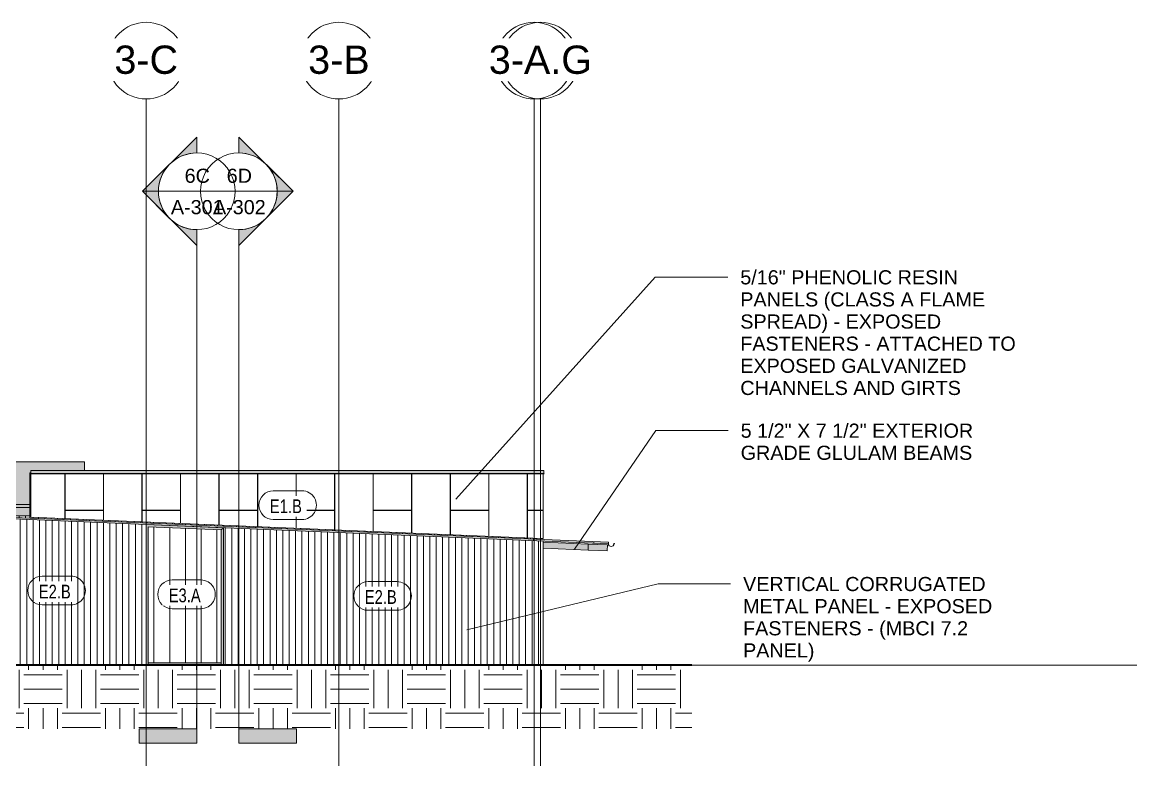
# Model space of a CAD drawing. Header units: inches. Extents: x 20273 to 40520, y -355 to 835.
# Drawn here: x 39124 to 40520, y -126 to 805 of the extents above; entities that cross this region are included whole.
import ezdxf

# ---------------------------------------------------------------- set-up
doc = ezdxf.new("R2010")
doc.units = ezdxf.units.IN
doc.header["$MEASUREMENT"] = 0
doc.linetypes.add('Grid Line 1_2_', pattern=[0.8749999999999999, 0.4999999999999999, -0.125, 0.125, -0.125])
for name, color, linetype, lineweight in [('A-ANNO-KEYN', 231, 'Continuous', 9), ('A-FLOR-LEVL', 51, 'Continuous', 9), ('A-GLAZ-CWMG', 51, 'Continuous', 13), ('A-ROOF', 132, 'Continuous', 13), ('A-ROOF-OTLN', 132, 'Continuous', 9), ('A-WALL', 113, 'Continuous', 13), ('A-WALL-IDEN', 211, 'Continuous', 9), ('A-WALL-PATT', 111, 'Continuous', 13), ('C-TOPO', 7, 'Continuous', 13), ('G-ANNO-SYMB', 111, 'Continuous', 9), ('M-EQPM', 50, 'Continuous', 13), ('S-BEAM', 12, 'Continuous', 13), ('S-COLS', 52, 'Continuous', 13), ('S-GRID', 1, 'Continuous', 9), ('S-GRID-IDEN', 1, 'Continuous', 9)]:
    doc.layers.add(name, color=color, linetype=linetype, lineweight=lineweight)
doc.styles.add('Arial_1', font='arial.ttf', dxfattribs={"height": 35.40718562874248})
doc.styles.add('Arial_2', font='arial.ttf', dxfattribs={"height": 17.70359281437124})
doc.styles.add('Century Gothic', font='GOTHIC.TTF', dxfattribs={"width": 0.8, "height": 17.24534161490682})
pattern_1 = [(0, (-86297.685, 0), (48, 48), [48, -48]), (0, (-86297.685, 18), (48, 48), [48, -48]), (0, (-86297.685, 36), (48, 48), [48, -48]), (90, (-86291.685, 42), (-48, 48), [48, -48]), (90, (-86273.685, 42), (-48, 48), [48, -48]), (90, (-86255.685, 42), (-48, 48), [48, -48])]
pattern_2 = [(0, (-83908.045, 145.625), (-193, 193), [48, -145]), (90, (-83908.045, 145.625), (-193, 1.181784161177196e-14), [96, -97]), (180, (-83860.045, 241.625), (-193, 193), [48, -145]), (90, (-83860.045, 145.625), (-193, 1.181784161177196e-14), [96, -97]), (180, (-83860.045, 242.125), (-193, 193), [48, -145]), (90, (-83860.045, 242.125), (-193, 1.181784161177196e-14), [96, -97]), (0, (-83908.045, 338.125), (-193, 193), [48, -145]), (90, (-83908.045, 242.125), (-193, 1.181784161177196e-14), [96, -97]), (0, (-83859.795, 193.375), (-193, 193), [48, -145]), (90, (-83859.795, 145.25), (-193, 1.181784161177196e-14), [48.125, -144.875]), (90, (-83811.795, 145.25), (-193, 1.181784161177196e-14), [48.125, -144.875]), (0, (-83859.795, 289.875), (-193, 193), [48, -145]), (90, (-83859.795, 193.875), (-193, 1.181784161177196e-14), [96, -97]), (180, (-83811.795, 193.875), (-193, 193), [48, -145]), (90, (-83811.795, 193.875), (-193, 1.181784161177196e-14), [96, -97]), (90, (-83859.795, 290.375), (-193, 1.181784161177196e-14), [48, -145]), (180, (-83811.795, 290.375), (-193, 193), [48, -145]), (90, (-83811.795, 290.375), (-193, 1.181784161177196e-14), [48, -145]), (0, (-83811.545, 145.625), (-193, 193), [48, -145]), (90, (-83811.545, 145.625), (-193, 1.181784161177196e-14), [96, -97]), (180, (-83763.545, 241.625), (-193, 193), [48, -145]), (90, (-83763.545, 145.625), (-193, 1.181784161177196e-14), [96, -97]), (180, (-83763.545, 242.125), (-193, 193), [48, -145]), (90, (-83763.545, 242.125), (-193, 1.181784161177196e-14), [96, -97]), (0, (-83811.545, 338.125), (-193, 193), [48, -145]), (90, (-83811.545, 242.125), (-193, 1.181784161177196e-14), [96, -97]), (0, (-83763.295, 193.375), (-193, 193), [48, -145]), (90, (-83763.295, 145.25), (-193, 1.181784161177196e-14), [48.125, -144.875]), (90, (-83715.295, 145.25), (-193, 1.181784161177196e-14), [48.125, -144.875]), (0, (-83763.295, 289.875), (-193, 193), [48, -145]), (90, (-83763.295, 193.875), (-193, 1.181784161177196e-14), [96, -97]), (180, (-83715.295, 193.875), (-193, 193), [48, -145]), (90, (-83715.295, 193.875), (-193, 1.181784161177196e-14), [96, -97]), (90, (-83763.295, 290.375), (-193, 1.181784161177196e-14), [48, -145]), (180, (-83715.295, 290.375), (-193, 193), [48, -145]), (90, (-83715.295, 290.375), (-193, 1.181784161177196e-14), [48, -145])]

# ---------------------------------------------------------------- blocks, each defined once
blk = doc.blocks.new('Girt_C - 8_D-1785278-Elevation - North')
at = {"layer": 'S-BEAM'}
blk.add_line((-22068.95273509508, 241.2968750001022), (-22069.31260050438, 241.2968750001023), dxfattribs=at)
blk = doc.blocks.new('Carrier_48TC_Standard_Efficiency_Gas_Heat_Electric_Cooling_Packaged_Rooftop_Unit_3_to_15_nominal_tons - 15 ton 48TC__16-873539-Elevation - North')
at = {"layer": 'M-EQPM'}
for points in [[(-22714.23930365696, 197.3271443437846), (-22700.76521643587, 197.3271443437846), (-22700.67859344167, 240.8263715670165), (-22699.7652253537, 240.8263715670165), (-22699.7652253537, 243.5000000000038), (-22632.51522535351, 243.5000000000038), (-22632.51522535351, 254.7021443437847), (-22748.39022535351, 254.7021443437847), (-22748.39022535351, 197.3271443437846)], [(-22632.39022535351, 243.5000000000038), (-22632.39022535351, 249.5771443437835), (-22632.51522535351, 249.5771443437835), (-22632.51522535351, 243.5000000000038)], [(-22700.76521643587, 187.0771443437844), (-22700.76521643587, 201.0771443437846), (-22748.39022535351, 201.0771443437846), (-22748.39022535351, 187.0771443437844), (-22705.46611615696, 187.0771443437844)]]:
    blk.add_hatch(color=256, dxfattribs=at).paths.add_polyline_path(points, flags=0)
for p, q in [((-22748.39022535351, 254.7021443437843), (-22632.51522535351, 254.7021443437843)), ((-22748.39022535351, 197.3271443437841), (-22748.39022535351, 254.7021443437843)), ((-22632.51522535351, 243.5000000000037), (-22632.51522535351, 254.7021443437843)), ((-22632.51522535351, 249.5771443437829), (-22632.39022535351, 249.5771443437829)), ((-22632.39022535351, 249.5771443437829), (-22632.39022535351, 243.5000000000034)), ((-22748.39022535351, 201.0771443437844), (-22700.76521643587, 201.0771443437844)), ((-22748.39022535351, 187.0771443437844), (-22748.39022535351, 201.0771443437844)), ((-22700.76521643587, 197.3271443437841), (-22748.39022535351, 197.3271443437841)), ((-22700.76521643587, 187.0771443437844), (-22748.39022535351, 187.0771443437844))]:
    blk.add_line(p, q, dxfattribs=at)
blk = doc.blocks.new('Dimension Lumber - 5_5 x 7_5 Glulam-1777808-Elevation - North')
at = {"layer": 'S-BEAM'}
blk.add_hatch(color=256, dxfattribs=at).paths.add_polyline_path([(-21977.99379625853, 143.0147321211424), (-21977.68156717319, 150.5082301693351), (-22001.68185632347, 151.5082422172634), (-22001.99408540884, 144.0147441690711), (-22001.68185632347, 144.0017346238483)], flags=0)
for p, q in [((-22001.99408540881, 144.0147441690706), (-21977.99379625853, 143.0147321211422)), ((-22001.68185632347, 151.5082422172632), (-21977.68156717319, 150.5082301693349)), ((-21977.68156717319, 150.5082301693349), (-21977.99379625853, 143.0147321211422))]:
    blk.add_line(p, q, dxfattribs=at)
blk = doc.blocks.new('Dimension Lumber - 5_5 x 7_5 Glulam-1777807-Elevation - North')
at = {"layer": 'S-BEAM'}
blk.add_hatch(color=256, dxfattribs=at).paths.add_polyline_path([(-22001.99408540881, 144.0147441690721), (-22001.68185632348, 151.5082422172648), (-22058.3277253539, 153.8684867601987), (-22058.3277253539, 146.3619791667835)], flags=0)
for p, q in [((-22058.3277253539, 153.8684867601978), (-22001.68185632348, 151.5082422172639)), ((-22058.3277253539, 146.3619791667826), (-22001.99408540882, 144.0147441690713)), ((-22001.68185632348, 151.5082422172639), (-22001.99408540882, 144.0147441690713))]:
    blk.add_line(p, q, dxfattribs=at)
blk = doc.blocks.new('Rectangular Mullion - Profile_Polycarbonate_Lower-1778976-Elevation - North')
at = {"layer": 'A-GLAZ-CWMG'}
blk.add_hatch(color=256, dxfattribs=at).paths.add_polyline_path([(-22552.51522535357, 0), (-22461.26522535357, 0), (-22461.26522535357, 2.749999999999545), (-22552.51522535357, 2.749999999999545)], flags=0)
for p, q in [((-22552.51522535357, -4.161115896295013e-16), (-22552.51522535357, 2.75)), ((-22552.51522535357, 2.75), (-22461.26522535357, 2.75)), ((-22461.26522535357, 2.75), (-22461.26522535357, -3.330669073875469e-16))]:
    blk.add_line(p, q, dxfattribs=at)
blk = doc.blocks.new('Rectangular Mullion - Profile_Polycarbonate_Upper and left-1784082-Elevation - North')
at = {"layer": 'A-GLAZ-CWMG'}
blk.add_hatch(color=256, dxfattribs=at).paths.add_polyline_path([(-22552.51522535357, 0), (-22552.51522535357, 173.2085479946245), (-22555.26522535357, 176.0755174455432), (-22555.26522535357, 0)], flags=0)
for p, q in [((-22555.26522535358, 176.0755174455432), (-22555.26522535358, 0)), ((-22552.51522535357, 173.2085479946243), (-22552.51522535357, 0))]:
    blk.add_line(p, q, dxfattribs=at)
blk = doc.blocks.new('Rectangular Mullion - Profile_Polycarbonate_right-1784083-Elevation - North')
at = {"layer": 'A-GLAZ-CWMG'}
blk.add_hatch(color=256, dxfattribs=at).paths.add_polyline_path([(-22458.51522535357, 1.70530256582424e-13), (-22458.51522535357, 172.0442674455414), (-22461.26522535357, 169.4064646612893), (-22461.26522535357, 1.70530256582424e-13)], flags=0)
for p, q in [((-22458.51522535357, 172.0442674455414), (-22461.26522535357, 169.4064646612891)), ((-22461.26522535357, 0), (-22461.26522535357, 169.4064646612891)), ((-22458.51522535357, 0), (-22458.51522535357, 172.0442674455414))]:
    blk.add_line(p, q, dxfattribs=at)
blk = doc.blocks.new('Rectangular Mullion - Profile_Polycarbonate_Upper and left-1784084-Elevation - North')
at = {"layer": 'A-GLAZ-CWMG'}
blk.add_hatch(color=256, dxfattribs=at).paths.add_polyline_path([(-22461.26522535357, 169.4064646612902), (-22458.51522535357, 172.0442674455426), (-22555.26522535357, 176.0755174455423), (-22552.51522535357, 173.2085479946239)], flags=0)
for p, q in [((-22458.51522535357, 172.0442674455421), (-22555.26522535358, 176.0755174455425)), ((-22461.26522535357, 169.4064646612898), (-22552.51522535357, 173.2085479946235)), ((-22461.26522535357, 169.4064646612898), (-22458.51522535357, 172.0442674455421))]:
    blk.add_line(p, q, dxfattribs=at)
blk = doc.blocks.new('Section - 3_32_ x 3_8_-18514-Elevation - North')
at = {"layer": 'G-ANNO-SYMB'}
blk.add_hatch(color=256, dxfattribs=at).paths.add_polyline_path([(-22946.15560031373, -79.66080684492678), (-22874.15560031373, -79.66080684492744), (-22874.15560031373, -97.66080684492741), (-22946.15560031373, -97.66080684492675)], flags=0)
for p, q in [((-22946.15560031373, -79.66080684492678), (-22946.15560031373, -97.66080684492675)), ((-22874.15560031373, -79.66080684492744), (-22946.15560031373, -79.66080684492678)), ((-22874.15560031373, -97.66080684492741), (-22874.15560031373, -79.66080684492744)), ((-22946.15560031373, -97.66080684492675), (-22874.15560031373, -97.66080684492741))]:
    blk.add_line(p, q, dxfattribs=at)
blk = doc.blocks.new('Section - Section Head - Filled-1526-Elevation - North')
at = {"layer": 'G-ANNO-SYMB'}
h = blk.add_hatch(color=256, dxfattribs=at)
edge = h.paths.add_edge_path(flags=0)
edge.add_arc((-22874.15560031373, 593.1570754422743), 48.06247118192713, 89.99999999999989, 132.0783950246226, ccw=False)
edge.add_line((-22874.15560031373, 641.2195466242015), (-22874.15560031373, 661.0393264361826))
edge.add_line((-22874.15560031373, 661.0393264361826), (-22906.36451102701, 628.8304157229087))
h = blk.add_hatch(color=256, dxfattribs=at)
edge = h.paths.add_edge_path(flags=0)
edge.add_line((-22908.09672581069, 627.0982009392283), (-22942.03785130764, 593.1570754422743))
edge.add_line((-22942.03785130764, 593.1570754422743), (-22922.15560031373, 593.1570754422742))
edge.add_arc((-22874.15560031373, 593.1570754422736), 48.00000000000296, 135.0000000000001, 179.9999999999997, ccw=False)
h = blk.add_hatch(color=256, dxfattribs=at)
edge = h.paths.add_edge_path(flags=0)
edge.add_arc((-22874.15560031373, 593.157075442274), 47.99999999999965, 180, 224.9999999999983, ccw=False)
edge.add_line((-22922.15560031373, 593.1570754422743), (-22942.03785130764, 593.1570754422744))
edge.add_line((-22942.03785130764, 593.1570754422744), (-22908.09672581069, 559.21594994532))
h = blk.add_hatch(color=256, dxfattribs=at)
edge = h.paths.add_edge_path(flags=0)
edge.add_line((-22906.36451102701, 557.4837351616394), (-22874.15560031373, 525.2748244483653))
edge.add_line((-22874.15560031373, 525.2748244483653), (-22874.15560031373, 545.0946042603464))
edge.add_arc((-22874.15560031373, 593.1570754422738), 48.06247118192778, 227.9216049753765, 270, ccw=False)
for p, q in [((-22942.03785130764, 593.1570754422744), (-22874.15560031373, 661.0393264361825)), ((-22906.36451102701, 628.8304157229087), (-22874.15560031373, 661.0393264361826)), ((-22874.15560031373, 641.157075442274), (-22874.15560031373, 661.0393264361825)), ((-22874.15560031373, 661.0393264361826), (-22874.15560031373, 641.2195466242015)), ((-22942.03785130764, 593.1570754422743), (-22908.09672581069, 627.0982009392283)), ((-22942.03785130764, 593.1570754422744), (-22874.15560031373, 525.2748244483657)), ((-22922.15560031373, 593.1570754422742), (-22942.03785130764, 593.1570754422743)), ((-22908.09672581069, 559.21594994532), (-22942.03785130764, 593.1570754422744)), ((-22942.03785130764, 593.1570754422744), (-22922.15560031373, 593.1570754422743)), ((-22874.15560031373, 525.2748244483653), (-22906.36451102701, 557.4837351616394)), ((-22874.15560031373, 545.1570754422742), (-22874.15560031373, 525.2748244483657)), ((-22874.15560031373, 545.0946042603464), (-22874.15560031373, 525.2748244483653))]:
    blk.add_line(p, q, dxfattribs=at)
for centre, radius, start, end in [((-22874.15560031373, 593.157075442274), 47.99999999999977, 89.9999999999998, 269.9999999999994), ((-22874.15560031373, 593.1570754422743), 48.06247118192713, 89.99999999999953, 132.0783950246223), ((-22874.15560031373, 593.157075442274), 48, 269.9999999999996, 90), ((-22874.15560031373, 593.1570754422736), 48.00000000000296, 134.9999999999997, 179.9999999999993), ((-22874.15560031373, 593.157075442274), 47.99999999999965, 179.9999999999996, 224.9999999999979), ((-22874.15560031373, 593.1570754422738), 48.06247118192778, 227.9216049753762, 269.9999999999996)]:
    blk.add_arc(centre, radius, start, end, dxfattribs=at)
blk = doc.blocks.new('Grid - Grid Head - Circle-14747-Elevation - North')
at = {"layer": 'S-GRID-IDEN'}
blk.add_circle((-23085.89022535334, 756.7690798906833), 48, dxfattribs=at)
blk = doc.blocks.new('Wall Tag - 1_4_-1369832-Elevation - North')
at = {"layer": 'A-WALL-IDEN', "color": 153}
for p, q in [((-24541.4308711065, 259.212418069432), (-24505.4308711065, 259.2124180694319)), ((-24505.4308711065, 259.2124180694319), (-24541.4308711065, 259.212418069432)), ((-24541.4308711065, 223.212418069432), (-24505.4308711065, 223.2124180694319)), ((-24541.4308711065, 223.212418069432), (-24505.4308711065, 223.2124180694319))]:
    blk.add_line(p, q, dxfattribs=at)
for centre, radius, start, end in [((-24541.4308711065, 241.212418069432), 17.99999999999992, 89.99999999999986, 269.9999999999995), ((-24541.4308711065, 241.212418069432), 17.99999999999992, 89.99999999999986, 269.9999999999995), ((-24505.4308711065, 241.212418069432), 18, 269.9999999999996, 90), ((-24505.4308711065, 241.212418069432), 17.99999999999994, 269.9999999999996, 89.99999999999997)]:
    blk.add_arc(centre, radius, start, end, dxfattribs=at)

msp = doc.modelspace()

# ---------------------------------------------------------------- hatches: boundary and pattern name
at = {"layer": 'A-ROOF', "lineweight": 5}
for points in [[(39764.29592849629, 155.8723924455541), (39764.29592849629, 157.8741278037982), (39050.7959284965, 187.6032944704579), (39050.7959284965, 185.6015591122138), (39716.25427989843, 157.8741278037982)], [(39839.79592849709, 152.7265591121868), (39839.79592849709, 154.7282944704309), (39764.29592849629, 157.8741278037982), (39764.29592849629, 155.8723924455541)], [(39858.09059755508, 151.9642812347649), (39858.09059755508, 153.966016593009), (39839.79592849694, 154.7282944704309), (39839.79592849694, 152.7265591121868)]]:
    msp.add_hatch(color=256, dxfattribs=at).paths.add_polyline_path(points, flags=0)
at = {"layer": 'A-ROOF-OTLN'}
msp.add_hatch(color=256, dxfattribs=at).paths.add_polyline_path([(39861.59059755508, 148.4642812347647), (39862.49646421293, 148.5835408427529), (39863.34059755508, 148.9331923215195), (39864.06547128923, 149.4894075006116), (39864.62168646832, 150.2142812347645), (39864.97133794709, 151.0584145769062), (39864.91096758295, 151.0745907672249), (39864.56755988058, 150.2455312347647), (39864.0212771154, 149.5336016744361), (39863.30934755508, 148.9873189092559), (39862.48028802262, 148.643911206896), (39861.59059755508, 148.5267812347651), (39860.70090708754, 148.643911206896), (39859.87184755507, 148.9873189092559), (39859.15991799475, 149.5336016744361), (39858.61363522957, 150.2455312347647), (39858.2702275272, 151.0745907672249), (39858.20985716306, 151.0584145769062), (39858.55950864183, 150.2142812347645), (39859.11572382093, 149.4894075006116), (39859.84059755508, 148.9331923215195), (39860.68473089722, 148.5835408427529)], flags=0)
at = {"layer": 'A-WALL', "lineweight": 5}
for points in [[(39777.3584284965, 240.0000000000034), (39777.3584284965, 243.5000000000036), (39134.92092849647, 243.5000000000036), (39134.92092849647, 240.0000000000034), (39752.11635019321, 240.0000000000034)], [(39134.92092849647, 239.4999999999991), (39777.8584284965, 239.4999999999991), (39777.2959284965, 240.0000000000034), (39134.92092849647, 240.0000000000034)], [(39777.81423432268, 239.4558058261759), (39777.8584284965, 239.4999999999991), (39752.11635019321, 239.4558058261759)]]:
    msp.add_hatch(color=256, dxfattribs=at).paths.add_polyline_path(points, flags=0)
at = {"layer": 'A-WALL-PATT', "lineweight": 9}
h = msp.add_hatch(dxfattribs=at)
h.set_pattern_fill('FP_49', color=8, style=0, pattern_type=2)
h.set_pattern_definition([(270, (-84535.409, -153.667), (8, 4.898587196589413e-16), [])])
h.paths.add_polyline_path([(39776.04592849615, 157.3845444704598), (39776.04592849615, 158.4999999999997), (39773.29582008706, 158.4999999999997), (39137.92093741431, 184.973953444698), (39137.99322519321, 183.9700737747537), (39764.29592849629, 157.874127803788)], flags=0)
h.paths.add_polyline_path([(39133.92093741431, 184.1397524322085), (39133.92093741431, 187.0771443437843), (39086.29592849666, 187.0771443437843), (39086.29592849666, 239.4558058261848), (39055.79592849667, 239.4558058261848), (39055.85842849746, 239.1264999983398), (39056.04592849702, 238.9389999989134), (39055.79592849667, 238.9389999989134), (39055.79592849669, 192), (39054.4209284966, 192), (39054.4209284966, 187.4522528037798), (39129.22003769321, 184.3356232539208)], flags=0)
h = msp.add_hatch(dxfattribs=at)
h.set_pattern_fill('FP_44', color=8, style=0, pattern_type=2)
h.set_pattern_definition(pattern_2)
h.paths.add_polyline_path([(39773.5459284965, 158.4895788162732), (39773.5459284965, 239.4558058261759), (39134.92092849647, 239.4558058261759), (39134.92092849647, 185.0989538162741), (39764.29592849629, 158.8749954829486)], flags=0)
h = msp.add_hatch(dxfattribs=at)
h.set_pattern_fill('FP_44', color=8, style=0, pattern_type=2)
h.set_pattern_definition(pattern_2)
h.paths.add_polyline_path([(39773.5459284965, 158.4999999999997), (39776.3584284965, 158.4999999999997), (39776.3584284965, 239.4558058261759), (39773.5459284965, 239.4558058261759), (39773.5459284965, 159.5440171603277)], flags=0)
h = msp.add_hatch(dxfattribs=at)
h.set_pattern_fill('FP_45', color=8, style=0, pattern_type=2)
h.set_pattern_definition([(90, (-84398.076, 0), (-8, 4.898587196589413e-16), [])])
h.paths.add_polyline_path([(39120.44685019321, 0), (39279.42092849661, 0), (39279.42092849661, 176.0755174455425), (39050.7959284965, 185.6015591122138), (39050.7959284965, 0)], flags=0)
h = msp.add_hatch(dxfattribs=at)
h.set_pattern_fill('FP_51', color=8, style=0, pattern_type=2)
h.set_pattern_definition([(90, (-84293.201, 0), (-19.685, 1.205358612060782e-15), [])])
h.paths.add_polyline_path([(39282.17092849661, 2.749999999999545), (39373.42092849661, 2.749999999999545), (39373.42092849659, 169.4064646612898), (39282.17092849661, 173.2085479946238), (39282.17092849661, 76.44425874120724)], flags=0)
h = msp.add_hatch(dxfattribs=at)
h.set_pattern_fill('FP_41', color=8, style=0, pattern_type=2)
h.set_pattern_definition([(90, (-83901.451, 0), (-8, 4.898587196589413e-16), [])])
h.paths.add_polyline_path([(39376.17092849661, 0), (39776.35842849628, 0), (39776.35842849628, 155.3697882788876), (39376.17092849661, 172.0442674455419), (39376.17092849661, 76.44425874120724)], flags=0)
at = {"layer": 'C-TOPO', "lineweight": 9}
h = msp.add_hatch(dxfattribs=at)
h.set_pattern_fill('FP_37', color=8, style=0, pattern_type=2)
h.set_pattern_definition(pattern_1)
h.paths.add_polyline_path([(39851.45092849643, -79.79974125879333), (39851.45092849643, 0), (39023.45092849644, 0), (39023.45092849644, -79.79974125879333), (39828.40259672434, -79.79974125879333)], flags=0)
h = msp.add_hatch(dxfattribs=at)
h.set_pattern_fill('FP_37', color=8, style=0, pattern_type=2)
h.set_pattern_definition(pattern_1)
h.paths.add_polyline_path([(39903.35120217744, -79.79974125879333), (39923.45092849646, -79.79974125879333), (39923.45092849646, 0), (39851.45092849644, 0), (39851.45092849644, -79.79974125879333), (39893.22567813555, -79.79974125879333)], flags=0)
h = msp.add_hatch(dxfattribs=at)
h.set_pattern_fill('FP_37', color=8, style=0, pattern_type=2)
h.set_pattern_definition(pattern_1)
h.paths.add_polyline_path([(39962.67285019321, -79.79974125879333), (39962.67285019321, 0), (39923.45092849643, 0), (39923.45092849643, -79.79974125879333)], flags=0)
at = {"layer": 'S-COLS', "lineweight": 5}
msp.add_hatch(color=256, dxfattribs=at).paths.add_polyline_path([(39137.92093741431, 183.9730857655483), (39137.90372887382, 184.9746704672181), (39134.92092849647, 185.0989538162741), (39134.92092849647, 240.8263715670164), (39133.92093741431, 240.8263715670164), (39133.99139318197, 184.13681677523), (39137.9049728517, 183.9737509556576)], flags=0)

# ---------------------------------------------------------------- linework, layer by layer
at = {"layer": 'A-ANNO-KEYN', "color": 153}
for p, q in [((39667.21938148864, 207.5810650060957), (39916.89996513591, 485.8320636975848)), ((39916.89996513591, 485.8320636975848), (40007.57997810233, 485.8320636975848)), ((39815.54845913299, 145.3579226517173), (39917.38433994021, 293.8320637057435)), ((39917.38433994021, 293.8320637057435), (40008.06435310053, 293.832063697664)), ((39680.81624000778, 44.17067898045951), (39920.39996513602, 101.8320636976477)), ((39920.39996513602, 101.8320636976477), (40011.07997810244, 101.8320636976477))]:
    msp.add_line(p, q, dxfattribs=at)
at = {"layer": 'A-FLOR-LEVL', "linetype": 'Grid Line 1_2_'}
msp.add_line((34530.86140758377, 0), (40519.59800924073, 0), dxfattribs=at)
at = {"layer": 'A-ROOF'}
for p, q in [((39050.7959284965, 187.603294470458), (39858.09059755507, 153.9660165930087)), ((39858.09059755507, 151.9642812347646), (39279.42092849661, 176.0755174455424)), ((39764.29592849627, 155.8723924455544), (39764.29592849627, 157.8741278037985)), ((39839.79592849709, 154.728294470431), (39839.79592849709, 152.7265591121869)), ((39858.09059755507, 151.9642812347646), (39858.09059755507, 153.9660165930087))]:
    msp.add_line(p, q, dxfattribs=at)
at = {"layer": 'A-ROOF-OTLN'}
for p, q in [((39858.15309755507, 151.9642812347646), (39858.09059755507, 151.9642812347646)), ((39865.19097011502, 151.7673355934534), (39865.14633809446, 151.722703572898))]:
    msp.add_line(p, q, dxfattribs=at)
for centre, radius, start, end in [((39861.59059755507, 151.9642812347647), 3.499999999999986, 179.9999999999998, 359.9999999999994), ((39861.59059755507, 151.9642812347646), 3.4375, 180, 0), ((39865.33400191004, 151.9642812347646), 0.3059043549776158, 232.1590091758107, 180), ((39865.33400191004, 151.9642812347647), 0.2434043549728813, 234.0109671100541, 180)]:
    msp.add_arc(centre, radius, start, end, dxfattribs=at)
at = {"layer": 'A-WALL'}
for p, q in [((39134.92092849647, 243.5000000000036), (39134.92092849647, 185.0989538162741)), ((39134.92092849647, 243.5000000000036), (39777.3584284965, 243.5000000000036)), ((39777.3584284965, 240.0000000000033), (39134.92092849647, 240.0000000000033)), ((39134.92092849647, 239.4999999999992), (39777.8584284965, 239.4999999999992)), ((39134.92092849647, 239.4558058261762), (39777.81423432268, 239.4558058261762)), ((39776.3584284965, 239.4558058261761), (39776.3584284965, 158.5)), ((39777.3584284965, 240.0000000000033), (39777.3584284965, 243.5000000000036)), ((39777.8584284965, 239.4999999999992), (39777.3584284965, 240.0000000000033)), ((39777.81423432268, 239.4558058261762), (39777.8584284965, 239.4999999999992)), ((39279.42092849661, 176.0755174455424), (39050.7959284965, 185.6015591122139)), ((39134.92092849647, 185.0989538162741), (39773.5459284965, 158.4895788162731)), ((39279.42092849661, 0), (39279.42092849661, 176.0755174455424)), ((39376.17092849661, 172.0442674455419), (39376.17092849661, 0)), ((39773.5459284965, 158.5), (39776.3584284965, 158.5)), ((39773.5459284965, 158.4895788162731), (39773.5459284965, 158.5)), ((39776.04592849615, 157.3845444704602), (39776.04592849615, 158.4999999999999)), ((39776.35842849627, 0), (39776.35842849627, 155.3697882788876))]:
    msp.add_line(p, q, dxfattribs=at)
at = {"layer": 'C-TOPO', "lineweight": 35}
for p, q in [((39517.87509571388, 0), (39048.56381022083, 0)), ((39544.08613528483, 0), (39517.87509571388, 0)), ((39782.65038095629, 0), (39544.08613528483, 0)), ((39851.45092849643, 0), (39782.65038095629, 0)), ((39893.22567813555, 0), (39851.45092849643, 0)), ((39923.45092849645, 0), (39893.22567813555, 0)), ((39962.67285019321, 0), (39923.45092849643, 0))]:
    msp.add_line(p, q, dxfattribs=at)
at = {"layer": 'C-TOPO'}
for p, q in [((39517.87511869204, 0), (39048.56408353579, 0)), ((39544.08703275454, 0), (39517.87511869204, 0)), ((39782.65148587954, 0), (39544.08703275454, 0)), ((39851.45080228579, 0), (39782.65148587954, 0)), ((39893.22521634829, 0), (39851.45080228579, 0)), ((39923.45080228579, 0), (39893.22521634829, 0)), ((39923.45080228579, 0), (39962.67285019321, 0))]:
    msp.add_line(p, q, dxfattribs=at)
at = {"layer": 'G-ANNO-SYMB'}
for p, q in [((39294.83215303089, 593.157075442274), (39390.83215303089, 593.157075442274)), ((39347.51253443635, 593.157075442274), (39443.51253443635, 593.157075442274)), ((39342.83215303087, 545.1570754422745), (39342.83215303087, -79.66080684492748)), ((39395.51253443634, 545.1570754422745), (39395.51253443634, -79.66080684492748))]:
    msp.add_line(p, q, dxfattribs=at)
at = {"layer": 'S-COLS'}
for p, q in [((39133.92093741431, 240.8263715670164), (39133.92093741431, 184.1397524322153)), ((39134.90128462558, 240.826371567016), (39133.92093741431, 240.826371567016)), ((39137.92093741431, 183.973085765549), (39137.92093741431, 184.9740023993174))]:
    msp.add_line(p, q, dxfattribs=at)
at = {"layer": 'S-GRID', "linetype": 'Grid Line 1_2_'}
for p, q in [((39279.54592849682, -125.9202757096818), (39279.54592849682, 708.7690798906838)), ((39520.79592849682, -125.9202757096818), (39520.79592849682, 708.7690798906838)), ((39765.04592849674, -125.9202757096818), (39765.04592849674, 708.7690798906838)), ((39773.04592849674, -125.9202757096818), (39773.04592849674, 708.7690798906838))]:
    msp.add_line(p, q, dxfattribs=at)

# ---------------------------------------------------------------- block references
at = {"layer": 'A-GLAZ-CWMG'}
for name in ['Rectangular Mullion - Profile_Polycarbonate_Upper and left-1784082-Elevation - North', 'Rectangular Mullion - Profile_Polycarbonate_Upper and left-1784084-Elevation - North', 'Rectangular Mullion - Profile_Polycarbonate_right-1784083-Elevation - North', 'Rectangular Mullion - Profile_Polycarbonate_Lower-1778976-Elevation - North']:
    msp.add_blockref(name, (61834.68615385018, 0), dxfattribs=at)
at = {"layer": 'A-WALL-IDEN', "color": 153}
for p in [(63980.0767788501, -40.96940708105533), (63690.74865385016, -147.8242204439949), (63853.43615385021, -152.5872412773306), (64098.88927885005, -154.6028662773308)]:
    msp.add_blockref('Wall Tag - 1_4_-1369832-Elevation - North', p, dxfattribs=at)
at = {"layer": 'G-ANNO-SYMB'}
for name in ['Section - Section Head - Filled-1526-Elevation - North', 'Section - 3_32_ x 3_8_-18514-Elevation - North']:
    msp.add_blockref(name, (62216.98775334464, 0), dxfattribs=at)
at = {"layer": 'G-ANNO-SYMB', "extrusion": (0, 0, -1)}
for name in ['Section - Section Head - Filled-1526-Elevation - North', 'Section - 3_32_ x 3_8_-18514-Elevation - North']:
    msp.add_blockref(name, (-16521.3569341226, 0), dxfattribs=at)
at = {"layer": 'M-EQPM'}
msp.add_blockref('Carrier_48TC_Standard_Efficiency_Gas_Heat_Electric_Cooling_Packaged_Rooftop_Unit_3_to_15_nominal_tons - 15 ton 48TC__16-873539-Elevation - North', (61834.68615385018, 0), dxfattribs=at)
at = {"layer": 'S-BEAM'}
for name in ['Girt_C - 8_D-1785278-Elevation - North', 'Dimension Lumber - 5_5 x 7_5 Glulam-1777807-Elevation - North', 'Dimension Lumber - 5_5 x 7_5 Glulam-1777808-Elevation - North']:
    msp.add_blockref(name, (61834.68615385018, 0), dxfattribs=at)
at = {"layer": 'S-GRID-IDEN'}
for p in [(62365.43615385019, 0), (62606.68615385019, 0), (62850.93615385011, 0)]:
    msp.add_blockref('Grid - Grid Head - Circle-14747-Elevation - North', p, dxfattribs=at)

# ---------------------------------------------------------------- texts
at = {"layer": 'A-ANNO-KEYN', "char_height": 17.70359281437124, "attachment_point": 1, "line_spacing_factor": 0.9385317878468563, "style": 'Arial_2', "bg_fill": 3, "box_fill_scale": 1.25, "bg_fill_color": 0, "bg_fill_transparency": 0}
for s, insert, width in [('5/16" PHENOLIC RESIN\\PPANELS (CLASS A FLAME\\PSPREAD) - EXPOSED\\PFASTENERS - ATTACHED TO\\PEXPOSED GALVANIZED\\PCHANNELS AND GIRTS', (40023.2865313099, 494.374214939466), 409.9679999999995), ('5 1/2" X 7 1/2" EXTERIOR\\PGRADE GLULAM BEAMS', (40023.77090630811, 302.3742149395452), 346.6799999999996)]:
    msp.add_mtext(s, dxfattribs=dict(at, insert=insert, width=width))
at = {"layer": 'G-ANNO-SYMB', "char_height": 17.70359281437124, "attachment_point": 2, "line_spacing_factor": 0.9385317878468563, "style": 'Arial_2'}
for s, insert, width in [('6C', (39343.44689299277, 621.4953245809787), 37.58399999999996), ('6D', (39396.12727439823, 621.4953245809786), 37.58399999999996), ('A-301', (39343.44689299276, 582.2228362023131), 78.62399999999991), ('A-302', (39396.12727439823, 582.222836202313), 78.62399999999991)]:
    msp.add_mtext(s, dxfattribs=dict(at, insert=insert, width=width))
at = {"layer": 'S-GRID-IDEN', "insert": (39053.28670119477, 775.6428168005488), "char_height": 35.40718562874248, "width": 180.1439999999998, "attachment_point": 2, "line_spacing_factor": 0.9385317878468563, "style": 'Arial_1', "bg_fill": 3, "box_fill_scale": 1.25, "bg_fill_color": 0, "bg_fill_transparency": 0}
msp.add_mtext('1-13.G', dxfattribs=at)

# ---------------------------------------------------------------- next in the draw order: texts
at = {"layer": 'A-ANNO-KEYN', "insert": (40026.78653131001, 110.3742149395289), "char_height": 17.70359281437124, "width": 371.3039999999996, "attachment_point": 1, "line_spacing_factor": 0.9385317878468563, "style": 'Arial_2', "bg_fill": 3, "box_fill_scale": 1.25, "bg_fill_color": 0, "bg_fill_transparency": 0}
msp.add_mtext('VERTICAL CORRUGATED\\PMETAL PANEL - EXPOSED\\PFASTENERS - (MBCI 7.2\\PPANEL)', dxfattribs=at)
at = {"layer": 'A-WALL-IDEN', "char_height": 17.24534161490682, "attachment_point": 2, "line_spacing_factor": 0.9841166936790923, "style": 'Century Gothic', "bg_fill": 3, "box_fill_scale": 1.25, "bg_fill_color": 0, "bg_fill_transparency": 0}
for s, insert, width in [('E1.B', (39454.37882800648, 207.5242654370814), 43.84799999999995), ('E2.B', (39165.05070300654, 100.6694520741418), 43.84799999999995), ('E3.A', (39327.73820300659, 95.90643124080611), 47.51999999999995), ('E2.B', (39573.19132800643, 93.89080624080594), 43.84799999999995)]:
    msp.add_mtext(s, dxfattribs=dict(at, insert=insert, width=width))
at = {"layer": 'S-GRID-IDEN', "char_height": 35.40718562874248, "attachment_point": 2, "line_spacing_factor": 0.9385317878468563, "style": 'Arial_1', "bg_fill": 3, "box_fill_scale": 1.25, "bg_fill_color": 0, "bg_fill_transparency": 0}
for s, insert, width in [('3-D.G', (39053.28670119477, 775.6428168005488), 156.8159999999998), ('3-C', (39279.53670119477, 775.6428168005488), 94.60799999999989), ('3-B', (39520.78670119477, 775.6428168005488), 91.5839999999999), ('3-A', (39765.03670119469, 775.6428168005488), 91.5839999999999)]:
    msp.add_mtext(s, dxfattribs=dict(at, insert=insert, width=width))

# ---------------------------------------------------------------- next in the draw order: block references
at = {"layer": 'S-GRID-IDEN'}
msp.add_blockref('Grid - Grid Head - Circle-14747-Elevation - North', (62858.93615385011, 0), dxfattribs=at)

# ---------------------------------------------------------------- next in the draw order: texts
at = {"layer": 'S-GRID-IDEN', "insert": (39773.03670119469, 775.6428168005488), "char_height": 35.40718562874248, "width": 153.7919999999998, "attachment_point": 2, "line_spacing_factor": 0.9385317878468563, "style": 'Arial_1', "bg_fill": 3, "box_fill_scale": 1.25, "bg_fill_color": 0, "bg_fill_transparency": 0}
msp.add_mtext('3-A.G', dxfattribs=at)

doc.saveas('drawing.dxf')
